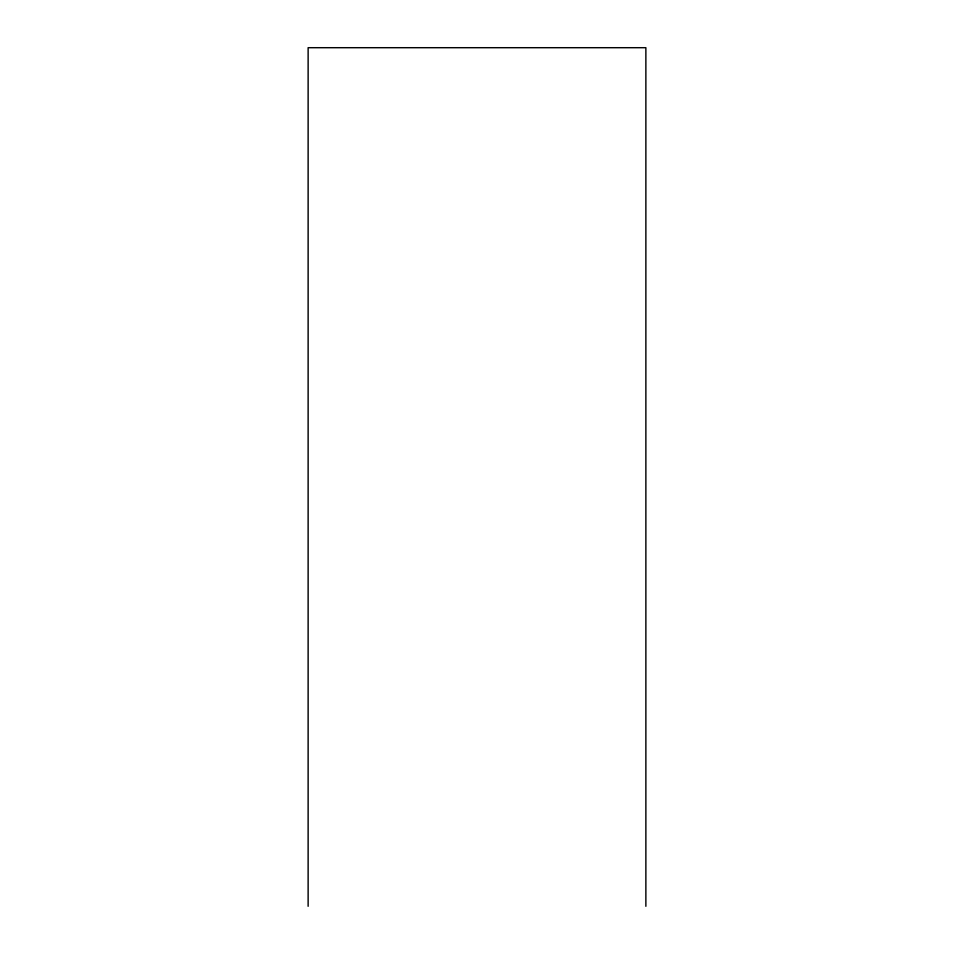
<?xml version="1.0" encoding="UTF-8"?>
<svg xmlns="http://www.w3.org/2000/svg" width="954" height="954" viewBox="0 0 954 954"><rect width="100%" height="100%" fill="white"/><g stroke="black" fill="none" stroke-linecap="round" stroke-linejoin="round"><path stroke-width="1.43" d="M645.87 906.3L645.87 47.7L308.13 47.7L308.13 906.3"/></g></svg>
